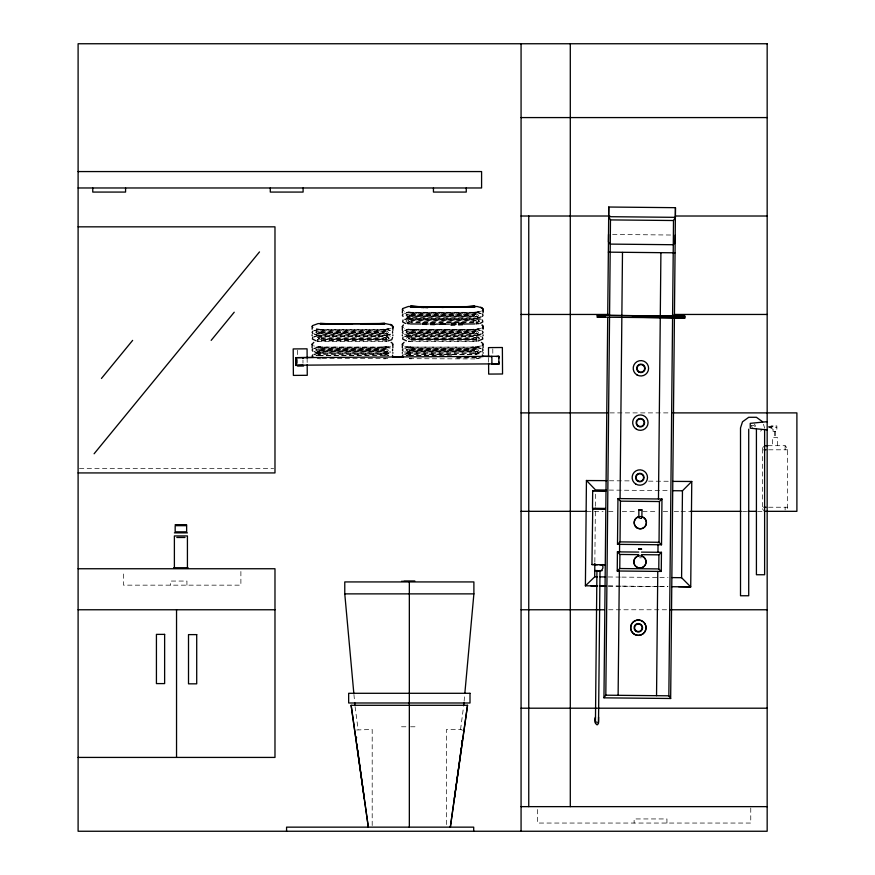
<?xml version="1.0" encoding="UTF-8"?>
<svg xmlns="http://www.w3.org/2000/svg" width="875" height="875" viewBox="0 0 875 875"><rect width="100%" height="100%" fill="white"/><g stroke="black" fill="none" stroke-linecap="round" stroke-linejoin="round"><path stroke-width="0.66" stroke-dasharray="4.38 3.28" d="M594.847 561.903L595.372 507.598M595.394 506.231L595.525 492.658M464.122 701.214L464.734 694.422M767.769 445.703L785.127 445.703L787.412 448.306L787.675 507.227L787.062 509.611M460.556 729.466L463.575 706.639M762.377 448.787L762.377 508.244M321.125 338.253L383.895 338.242L321.387 338.209M473.539 321.223L474.13 321.147L411.622 321.114M411.359 338.253L474.13 338.242L411.622 338.209M762.508 448.306L763.569 446.381M320.764 332.27L384.289 332.413L320.764 332.434M320.644 350.12L384.355 350.055M410.944 332.423L474.589 332.336L410.998 332.434M410.878 350.12L474.589 350.055M410.977 349.989L474.523 350.131M479.292 321.672L479.292 320.644L477.881 319.747L473.856 319.32L411.567 319.32L407.859 319.867L406.569 320.688L406.569 321.628M356.672 729.98L372.192 729.466L372.192 825.923M411.359 321.158L411.884 321.223M313.983 337.17L317.231 335.77L321.147 335.387M313.983 354.889L317.231 353.489L321.147 353.106M315.897 355.458L321.311 353.97L383.655 353.97L389.058 355.458M316.334 355.502L321.333 354.134L383.622 354.134L388.631 355.502M388.128 339.172L388.795 338.253L388.128 337.345L383.622 336.427L321.333 336.427L316.827 337.345L316.159 338.253L316.827 339.172M388.784 339.008L389.244 338.253L388.511 337.258L383.655 336.262L321.311 336.262L316.444 337.258L315.711 338.253L316.17 339.008M406.131 355.458L411.545 353.97L477.323 354.408M406.569 355.502L411.567 354.134L476.536 354.386M479.019 321.912L476.098 322.984M478.363 339.172L479.03 338.253L478.363 337.345L473.856 336.427L409.981 336.339L406.678 337.258L405.945 338.253L406.405 339.008M479.019 339.008L479.478 338.253L478.745 337.258L473.889 336.262L411.545 336.262M760.331 431.091L761.644 430.544M771.695 426.978L772.614 426.245M313.83 330.564L320.808 329.459M313.972 330.903L318.784 329.558M313.83 336.47L320.086 335.3L385.481 335.333M313.83 348.283L320.808 347.178M313.972 348.622L318.784 347.277M313.83 354.189L320.83 352.964L384.125 352.964L390.48 352.155M404.841 313.502L409.019 312.463M318.544 355.425L383.491 354.856M318.927 355.502L386.411 355.425M404.6 319.725L411.381 318.292M391.125 328.223L381.784 329.405M390.348 334.097L386.181 335.147M404.841 330.608L409.019 329.558M404.6 336.82L411.381 335.387M390.348 351.816L386.181 352.866M481.359 311.128L475.005 312.309L411.064 312.364L404.709 313.162M404.841 348.316L409.019 347.277M481.217 316.695L476.416 318.052M481.359 317.034L475.103 318.205L406.383 318.402M404.6 354.539L411.381 353.106M408.778 355.425L453.502 354.856M409.161 355.502L453.491 355.02M481.359 328.223L472.019 329.405M481.217 333.802L476.416 335.147M481.359 334.13L474.359 335.245L411.064 335.245L404.709 334.436M481.359 345.942L472.019 347.113L481.359 348.283M481.217 351.509L476.416 352.866M481.359 351.848L474.359 352.964L411.064 352.964L404.709 352.155M480.2 357.7L476.066 358.739M481.359 357.755L474.042 358.837M404.709 319.069L411.064 318.15L478.067 318.445M320.709 350.066L384.289 350.131M404.709 330.258L410.353 329.394L409.533 329.438M390.48 334.436L384.125 335.245L318.095 335.202M387.33 339.544L321.333 340.091L317.22 339.358M387.089 339.817L321.311 340.255L317.308 339.664M404.709 336.164L410.32 335.3L475.716 335.333M381.784 347.113L390.48 346.248M478.767 323.411L476.066 323.925M404.709 347.977L410.878 347.156M404.709 353.883L411.064 352.964M477.05 339.697L407.859 339.544M768.195 426.661L776.858 425.895L776.858 431.353L773.052 431.353L773.052 425.895L771.072 426.027L771.367 427.241L776.858 427.241M768.458 427.777L771.367 427.241M406.383 312.692L410.353 312.298L409.533 312.342M316.148 329.798L320.83 329.459L319.298 329.438M406.383 318.598L408.33 318.303M316.148 335.694L320.83 335.245M479.041 311.905L472.019 312.298L475.005 312.309M407.356 323.739L409.369 323.542M388.806 329L384.77 329.394M317.122 341.458L386.859 341.305M406.383 329.798L476.416 329.558L481.217 330.903M475.934 322.831L479.03 321.158L476.536 319.572M316.148 347.506L386.181 347.277L390.348 348.316M479.041 323.717L476.055 324.056M406.383 335.694L411.064 335.245M410.091 336.492L407.061 337.345L406.394 338.253L407.061 339.172M386.772 340.878L317.122 340.966M316.148 353.413L318.095 353.117M479.041 329L475.005 329.394L476.055 329.35M388.806 346.719L384.77 347.113M406.383 347.506L411.064 347.178L404.709 346.248M476.755 339.981L408.1 339.817M476.066 341.02L477.006 340.878M406.383 353.413L408.33 353.117M387.833 358.673L317.122 358.673M479.041 346.719L475.103 347.113M475.934 357.645L456.258 357.809M476.755 357.689L456.269 357.973M409.369 312.353L477.094 312.397L481.359 313.469M409.369 329.448L477.094 329.503L481.359 330.564M409.369 347.167L477.094 347.211L475.005 347.113M641.441 557.823L639.548 557.812M409.369 318.259L410.419 318.205L404.709 317.341M319.134 335.355L320.184 335.3M409.369 335.355L410.419 335.3M319.134 352.964L388.806 353.216M410.419 353.019L409.369 352.964L479.041 353.216M410.298 318.194L409.489 318.248M320.064 335.3L319.255 335.344M410.298 335.3L409.489 335.344M409.489 353.062L410.342 353.019L409.369 352.964M319.277 329.361L323.17 329.405M319.134 347.167L323.17 347.113M384.836 335.3L387.833 335.541M475.07 335.3L478.067 335.541M319.255 353.062L320.108 353.019L316.148 353.216M384.836 353.019L385.481 353.052M475.07 353.019L475.716 353.052M321.497 337.302L319.331 337.597L318.675 338.505L321.497 339.216L383.458 339.216L386.291 338.505L385.623 337.597L383.458 337.302M411.731 337.302L409.566 337.597L408.909 338.505L411.731 339.216L473.692 339.216L476.525 338.505L475.858 337.597L473.692 337.302M384.77 341.206L386.859 341.108M408.33 341.305L477.094 341.305M477.094 341.108L408.417 340.878M383.808 358.837L385.831 358.739M410.123 353.03L406.383 353.216M450.789 324.242L464.242 324.111M464.242 324.002L450.789 324.1L464.242 323.805M450.822 325.095L464.406 324.8L450.855 325.15M450.789 324.122L464.242 323.881M409.434 312.255L413.405 312.298M409.434 329.35L413.405 329.405M411.042 347.178L410.495 347.123L413.405 347.113M406.383 312.298L479.041 312.298M481.359 319.375L479.041 318.205M422.406 322.995L435.947 322.995M450.833 322.995L464.373 322.995M422.384 323.159L435.936 323.159M450.844 323.159L464.395 323.159M422.286 324.023L435.98 324.111L422.527 323.816M316.148 329.394L388.806 329.394M406.383 329.394L479.041 329.394M318.095 335.3L316.148 335.497M390.48 336.164L388.806 335.497M408.33 335.3L406.383 335.497M481.359 336.47L479.041 335.497M316.148 347.113L388.806 347.113M406.383 347.113L479.041 347.113M475.005 358.925L407.356 358.673M609.941 412.891L670.097 412.891M751.384 425.491L753.747 425.491L755.661 426.891M768.6 449.805L787.675 449.805M79.472 468.65L273.613 468.65M768.6 507.227L787.675 507.227M586.698 511.328L603.105 511.328M608.573 511.328L615.409 511.328M622.245 511.328L637.284 511.328M642.753 511.328L657.792 511.328M663.261 511.328L668.73 511.328M674.198 511.328L679.667 511.328M681.034 511.328L690.605 511.328M742.558 511.328L746.659 511.328M757.597 511.328L763.066 511.328M608.573 609.766L668.73 609.766M401.516 726.786L408.056 726.786M410.616 726.786L417.145 726.786M422.527 324.012L435.98 324.067M612.609 234.445L671.147 235.025M609.394 480.769L630.995 480.889M648.55 481.152L668.806 481.261M609.131 490.077L668.872 490.667M608.278 576.975L620.495 577.095M621.852 577.106L658.514 577.467M659.87 577.478L668.019 577.566M608.355 585.987L620.506 586.108M621.862 586.119L658.317 586.48M659.663 586.491L667.767 586.578M608.409 586.086L658.492 586.578M659.848 586.589L667.975 586.666M435.98 324.155L422.527 323.859L435.98 324.231M422.516 324.636L435.958 324.997M320.644 329.448L313.83 328.223M320.644 347.156L319.462 347.091L386.859 347.211L390.48 347.977M476.109 312.342L477.094 312.397L475.136 312.298M408.33 312.211L410.32 312.298L404.709 311.434M476.055 329.448L477.094 329.492L475.136 329.405M408.33 329.306L410.32 329.394L404.709 328.53M385.82 329.448L390.48 330.258M319.462 329.383L386.859 329.503L384.902 329.405M318.095 329.306L320.086 329.394M408.33 347.025L410.32 347.113M385.82 347.156L386.859 347.211L384.902 347.113M319.462 347.091L320.83 347.178M318.095 347.025L320.086 347.113L313.83 345.942M474.042 318.292L479.041 318.598L478.559 318.205M475.442 319.233L411.545 319.156L407.542 319.747L406.131 320.644L406.131 321.672M411.064 318.15L404.841 317.002M476.055 323.542L479.041 323.892M409.369 324.056L407.356 323.859M475.005 335.3L474.381 335.245L479.041 335.694L478.559 335.3M474.042 335.387L477.958 335.77L481.217 337.17M384.77 335.3L384.147 335.245L388.806 335.694L388.325 335.3M383.808 335.387L390.589 336.82M408.33 341.108L410.419 341.206M474.917 353.008L481.359 354.189M474.042 353.106L480.2 354.244M384.683 353.008L390.48 353.883M383.808 353.106L390.589 354.539M318.095 352.92L320.83 352.964M409.358 358.739L411.381 358.837M319.123 358.739L321.147 358.837M475.311 318.216L475.716 318.237M475.311 335.311L475.934 335.344M385.077 335.311L385.7 335.344M475.311 353.03L475.934 353.062M385.077 353.03L385.7 353.062M409.697 312.277L410.878 312.342M409.697 329.383L410.878 329.448M410.495 312.309L411.042 312.364M410.495 329.405L411.042 329.459M410.419 312.298L411.064 312.364M410.419 329.394L411.064 329.459M476.416 312.463L481.217 313.808M476.066 318.391L481.217 320.075M409.325 322.984L406.678 322.153M409.358 323.925L406.656 323.411M386.181 329.558L390.348 330.608M409.019 335.147L404.841 334.097M476.416 347.277L481.217 348.622M318.784 335.147L313.83 334.13M409.019 352.866L404.841 351.816M317.231 340.736L319.123 341.02M384.475 355.064L386.028 355.502M318.784 352.866L313.83 351.848M408.887 322.744L406.809 321.847M316.87 334.852L313.972 333.802M316.87 352.57L313.972 351.509M773.052 429.297L769.847 427.47L769.847 426.245M771.072 426.027L772.1 426.661M763.569 510.65L762.508 508.725M754.414 423.992L755.442 425.775M751.341 425.775L752.358 427.547M763.427 424.255L764.619 427.919M355.086 706.639L358.105 729.466M353.927 694.422L354.539 701.214M462.252 730.625L461.716 729.466L446.469 729.466L446.469 825.923M492.789 348.895L492.822 354.178M488.567 358.192L488.589 362.163M307.136 358.094L307.169 363.387M302.969 360.117L302.98 363.147M297.5 350.219L297.544 358.137M297.555 359.461L297.587 363.42M785.127 445.703L785.127 449.805M785.127 507.227L785.127 509.961M777.503 445.703L777.503 437.5L772.417 437.5L772.417 445.703M775.523 431.353L775.523 437.5M774.386 431.353L774.386 437.5M750.761 808.008L750.761 823.047L537.48 823.047L537.48 808.008M666.936 823.047L666.936 818.945L634.123 818.945L634.123 823.047M240.888 571.484L240.888 585.156L123.473 585.156L123.473 571.484M186.933 585.156L186.933 581.055L170.527 581.055L170.527 585.156M315.941 331.877L315.941 332.828L317.253 333.659L321.016 334.206L383.939 334.206L387.713 333.659L389.189 332.347L385.613 330.586L321.005 330.488L315.941 331.877M316.531 331.931L317.691 333.495L321.048 333.988L383.906 333.988L387.275 333.495L388.577 332.347L385.481 330.816L321.048 330.717L316.531 331.931M318.391 332.117L319.047 333.003L321.18 333.288L383.775 333.288L386.652 332.347L385.098 331.505L321.169 331.406L318.391 332.117M318.894 332.161L321.213 333.102L383.742 333.102L386.138 332.347L385 331.691L318.894 332.161M318.237 337.969L319.025 339.03L321.464 339.369L383.491 339.369L386.816 338.253L383.491 337.137L321.464 337.137L318.237 337.969M315.941 349.584L315.941 350.547L317.253 351.378L321.016 351.925L383.939 351.925L387.713 351.378L389.189 350.066L385.613 348.305L321.005 348.206L315.941 349.584M316.531 349.65L317.691 351.214L321.048 351.706L383.906 351.706L387.275 351.214L388.577 350.066L385.481 348.523L321.048 348.436L316.531 349.65M318.391 349.825L319.047 350.722L321.18 351.006L383.775 351.006L386.652 350.066L385.098 349.223L321.169 349.125L318.391 349.825M318.894 349.88L321.213 350.82L383.742 350.82L386.138 350.066L385 349.409L318.894 349.88M406.175 314.77L406.175 315.733L407.488 316.564L411.25 317.111L474.173 317.111L477.947 316.564L479.423 315.252L475.847 313.491L411.239 313.392L406.175 314.77M406.766 314.836L407.925 316.4L411.283 316.892L474.141 316.892L477.509 316.4L478.811 315.252L475.716 313.709L411.283 313.622L406.766 314.836M408.625 315.011L409.281 315.908L411.414 316.192L474.009 316.192L476.886 315.252L475.333 314.409L411.403 314.311L408.625 315.011M409.128 315.066L411.447 316.006L473.977 316.006L476.372 315.252L475.234 314.595L409.128 315.066M408.472 320.873L409.259 321.934L411.698 322.273L473.725 322.273L477.05 321.158L473.725 320.042L411.698 320.042L408.472 320.873M408.909 320.917L409.566 321.825L411.731 322.109L473.692 322.109L476.613 321.158L473.692 320.206L411.731 320.206L408.909 320.917M410.998 315.175L474.523 315.317L410.977 315.175M406.175 331.877L406.175 332.828L407.488 333.659L411.25 334.206L474.173 334.206L477.947 333.659L479.423 332.347L475.847 330.586L411.239 330.488L406.175 331.877M406.766 331.931L407.925 333.495L411.283 333.988L474.141 333.988L477.509 333.495L478.811 332.347L475.716 330.816L411.283 330.717L406.766 331.931M408.625 332.117L409.281 333.003L411.414 333.288L474.009 333.288L476.886 332.347L475.333 331.505L411.403 331.406L408.625 332.117M409.128 332.161L411.447 333.102L473.977 333.102L476.372 332.347L475.234 331.691L409.128 332.161M408.472 337.969L409.259 339.03L411.698 339.369L473.725 339.369L477.05 338.253L473.725 337.137L411.698 337.137L408.472 337.969M406.175 349.584L406.175 350.547L407.488 351.378L411.25 351.925L474.173 351.925L477.947 351.378L479.423 350.066L475.847 348.305L411.239 348.206L406.175 349.584M406.766 349.65L407.925 351.214L411.283 351.706L474.141 351.706L477.509 351.214L478.811 350.066L475.716 348.523L411.283 348.436L406.766 349.65M408.625 349.825L409.281 350.722L411.414 351.006L474.009 351.006L476.886 350.066L475.333 349.223L411.403 349.125L408.625 349.825M409.128 349.88L411.447 350.82L473.977 350.82L476.372 350.066L475.234 349.409L409.128 349.88M638.848 518.558L641.878 518.591L638.848 518.558M320.108 353.019L319.397 353.052L320.064 353.008M410.342 353.019L409.631 353.052L410.298 353.008M474.808 318.183L474.852 318.194"/><path stroke-width="1.31" d="M409.336 702.581L409.336 827.214M409.336 693.066L409.336 581.93M595.492 717.095C592.977 720.694 597.953 729.641 598.533 721.503L600.009 570.642L598.872 570.642M598.566 717.128L598.511 723.264L598.073 722.159M672.591 316.039L673.291 244.727L675.15 242.55L675.456 207.681L608.759 207.025L608.453 241.894L610.258 244.103L609.558 315.416M608.759 207.025L608.661 216.683L610.466 219.909L610.258 244.103L673.291 244.727L673.498 220.522L675.369 217.339L675.456 207.681M597.57 564.659L591.948 564.561L592.725 509.184M605.434 508.419L592.506 508.277L592.681 490.744L605.839 490.875L592.681 490.744M606.419 490.055L595.547 489.945L586.436 480.452L585.397 585.856L594.694 576.844L594.825 563.259M597.231 317.111L597.253 315.295L684.895 316.159L684.873 317.975L597.231 317.111L605.336 316.914M600.381 564.681C605.73 564.889 601.913 573.705 596.936 570.609L595.438 723.231L596.214 721.897M607.709 317.756L603.958 697.845L670.666 698.502L668.85 695.811L672.58 317.581M607.731 315.131L608.53 234.412M603.969 697.736L605.817 695.188L609.547 316.958M641.441 552.114L661.456 552.311L661.259 571.43L617.236 570.992L617.422 551.873L638.772 552.081M617.498 544.348L617.947 498.586L661.97 499.012L661.522 544.775L617.498 544.348L620.036 541.898L659.039 542.281L661.522 544.775M618.122 695.308L619.347 571.058M619.533 551.939L619.62 543.747M620.058 498.684L621.852 317.078M621.862 315.547L622.486 252.427M617.236 570.992L619.773 568.542L619.905 554.455L617.422 551.873M620.036 541.898L620.43 501.156L617.947 498.586M638.816 517.311L638.881 509.841L640.03 509.841L641.966 509.873L641.889 517.344M656.545 695.691L657.77 571.43M657.956 552.311L658.044 544.119M658.481 499.067L660.275 317.461M660.286 315.919L660.909 252.809M661.259 571.43L658.777 568.925L658.919 554.837L661.456 552.311M659.039 542.281L659.433 501.539L661.97 499.012M670.666 698.502L675.227 235.069M678.573 586.677L690.725 586.895L681.592 577.697L682.456 490.798L691.764 481.48L672.853 481.392M691.764 481.48L690.725 586.895L672.033 586.709M585.397 585.769L597.581 585.977M597.253 315.295L684.895 316.159M608.355 252.153L675.052 252.809M684.873 317.975L632.297 317.188M463.75 705.294L464.002 702.581M464.866 693.066L473.889 593.873L473.889 581.93L344.772 581.93L344.772 593.873L353.795 693.066M461.552 744.253L461.923 740.392M303.002 365.159L296.002 365.477L295.98 357.645L498.848 356.267L498.87 364.109L491.892 364.153L491.914 363.377M295.991 359.527L295.98 357.645L313.819 357.394M491.848 356.595L482.333 356.256M498.848 356.267L496.497 356.562M498.87 364.109L498.881 361.955M460.666 752.052L461.147 747.862M460.491 753.441L459.003 765.034M458.828 766.303L454.377 798.547M450.363 826.973L467.523 705.294L351.127 705.294L368.298 826.973M450.319 827.225L467.534 705.294M312.113 329.208L312.386 325.686L318.095 323.597L384.77 323.936M312.113 347.878L312.113 344.181L313.83 342.377M392.569 327.206L391.77 324.964L384.77 323.488L320.184 323.936L352.483 324.166M392.569 333.113L392.569 331.581M402.347 312.878L402.62 308.58L408.33 306.491L442.717 307.169L475.005 306.589L410.419 306.841M392.569 344.925L392.569 343.394L391.125 342.377M392.569 350.831L392.569 349.3M402.347 330.345L402.347 326.473L403.43 324.964M392.569 356.738L392.569 355.206M402.347 347.878L402.347 344.181L404.064 342.377M481.359 342.377L482.803 343.394L482.398 345.286M482.803 356.738L482.398 354.856M101.445 378.448L132.639 340.375M94.106 453.775L259.503 251.912M211.159 340.375L234.227 312.211M312.791 331.231L312.113 332.347L312.834 333.517M312.791 337.137L312.386 339.019L316.148 340.812M312.791 348.95L312.113 350.066L312.834 351.225M312.791 354.856L312.113 355.972L312.791 357.088M403.025 314.136L402.347 315.252L403.025 316.378M403.025 320.042L402.62 321.923L405.541 323.477M403.025 331.231L402.347 332.347L403.025 333.473M403.025 337.137L402.62 339.019L406.383 340.812M403.025 348.95L402.347 350.066L403.025 351.192M403.025 354.856L402.347 355.972L403.025 357.088M482.398 310.472L483.088 309.345L482.005 307.869L477.094 306.491L442.717 307.169L410.419 306.589L475.005 306.841M482.398 316.378L483.088 315.252L482.398 314.136M482.398 327.567L483.088 326.441L482.005 324.964L482.803 325.686M482.398 333.473L483.088 332.347L482.398 331.231M482.398 351.192L483.088 350.066L482.398 348.95M479.883 323.477L482.803 321.923L482.398 320.042M387.833 340.966L391.77 339.73L392.569 337.488M478.067 340.966L482.803 339.019L482.398 337.137M767.167 421.673L750.247 423.347L750.247 428.192L767.167 429.877M591.948 564.561L596.684 564.648M361.9 324.198L384.77 323.488L360.555 324.188L384.77 323.542M605.434 509.348L592.495 509.195M445.408 324.122L435.98 324.1M449.444 324.1L440.027 324.122M464.242 324.002L475.005 323.936M392.634 356.858L403.517 356.781M498.892 363.836L296.034 365.203L296.012 363.322M297.598 366.056L303.592 366.023M521.073 117.578L767.167 117.578M78.105 171.566L481.589 171.566L481.589 187.972L78.105 187.972M521.073 216.016L609.941 216.016M675.566 216.016L767.167 216.016M78.105 226.833L274.98 226.833L274.98 472.927L78.105 472.927M521.073 314.453L608.573 314.453M674.198 314.453L767.167 314.453M521.073 412.891L607.206 412.891M672.831 412.891L796.895 412.891L796.895 511.328L764.433 511.328M764.783 445.703L767.769 445.703M763.941 449.805L765.964 449.805M763.941 507.227L765.964 507.227M521.073 511.328L586.698 511.328M690.605 511.328L741.191 511.328M748.027 511.328L756.23 511.328M175.175 524.661L186.637 524.661M174.387 532.864L187.425 532.864M176.805 537.48L185.008 537.48M173.731 567.722L188.081 567.722M78.105 568.75L274.98 568.75L274.98 757.422L78.105 757.422M403.845 580.967L414.827 580.967M401.581 581.284L402.62 581.284M344.772 593.873L473.889 593.873M78.105 609.766L274.98 609.766M521.073 609.766L604.472 609.766M670.097 609.766L767.167 609.766M521.073 708.203L767.167 708.203M521.073 806.641L767.167 806.641M599.484 564.681L605.106 564.692L601.825 564.594M597.516 570.577L594.781 570.587L598.467 570.664M410.419 323.936L421.181 324.002M600.228 564.714L596.827 564.681M608.661 216.683L675.369 217.339M610.466 219.909L673.498 220.522M586.436 480.539L606.692 480.648M672.952 490.7L682.456 490.798M620.43 501.156L659.433 501.539M619.905 554.455L638.739 554.641M641.43 554.663L658.919 554.837M619.773 568.542L658.777 568.925M594.694 576.844L597.406 576.866M600.13 576.888L605.555 576.942M672.087 577.598L681.592 577.697M590.8 585.812L597.548 585.889M600.25 585.911L605.653 585.966M600.294 585.998L605.708 586.053M605.817 695.188L668.85 695.811M599.43 570.598L602.164 570.664M421.17 307.497L423.861 307.584M638.936 509.852L641.911 509.873M421.17 307.278L427.897 307.541M421.17 307.278L427.897 307.562M481.359 307.562L480.616 307.322L482.803 308.58M391.125 324.669L390.381 324.417L392.569 325.686M762.639 421.816L756.416 417.287L748.716 417.287L742.492 421.816L740.512 427.919L740.512 595.755L748.716 595.755L748.716 429.209M403.025 310.472L402.347 309.345M403.025 327.567L402.347 326.441M403.025 345.286L402.347 344.159M312.791 327.567L312.113 326.441M312.791 345.286L312.113 344.159M351.127 705.294L368.342 827.225M364.295 798.547L358.455 755.748M358.312 754.589L357.755 749.952M357.109 744.253L357.262 745.642M354.67 702.581L354.911 705.294M356.497 737.111L356.541 737.975M498.848 356.77L498.859 358.159M491.848 356.311L491.925 363.748M302.925 357.591L302.947 358.564L302.936 357.973M488.556 356.869L488.491 347.605L502.37 347.506L502.545 373.986L488.666 374.084L488.6 363.486M483.088 310.997L483.088 309.367L483.088 312.878M483.088 328.092L483.088 326.473L483.088 329.208M392.853 328.092L392.853 326.473L392.853 330.345M307.136 358.094L307.07 348.83L293.191 348.928L293.377 375.397L307.256 375.309L307.18 364.711M295.98 357.777L296.002 365.477M764.619 429.275L764.619 574.744L756.416 574.744L756.416 429.209M570.292 43.75L570.292 806.641M528.752 216.016L528.752 806.641M521.073 43.75L521.073 831.25M483.088 334.917L483.088 335.694M483.088 344.181L483.088 347.878M483.088 352.636L483.088 353.216M473.703 831.25L473.703 827.148L286.573 827.148L286.573 831.25M466.255 187.972L466.255 192.073L433.442 192.073L433.442 187.972M409.336 693.295L409.336 702.986M402.347 334.917L402.347 335.694M402.347 352.636L402.347 353.216M392.853 334.917L392.853 335.694M392.853 344.181L392.853 347.878M392.853 352.636L392.853 353.216M312.113 334.917L312.113 335.694M303.1 187.972L303.1 192.073L270.288 192.073L270.288 187.972M187.425 567.722L187.425 535.938L174.387 535.938L174.387 567.722M176.542 609.766L176.542 757.422M125.573 187.972L125.573 192.073L92.761 192.073L92.761 187.972M641.561 555.92A6.147 6.147 0 0 1 644.919 565.425A6.147 6.147 0 0 1 634.845 565.327A6.147 6.147 0 0 1 638.378 555.888M641.955 516.698A6.147 6.147 0 0 1 644.973 526.619A6.147 6.147 0 0 1 634.703 525.164A6.147 6.147 0 0 1 640.358 516.469M638.553 549.073L641.572 549.106L638.553 549.073M475.005 306.392L442.717 307.366L410.419 306.436L442.706 307.398L475.005 306.436L442.706 307.398L410.419 306.392L442.717 307.366L475.005 306.392M767.167 43.75L78.105 43.75L78.105 831.25L767.167 831.25L767.167 43.75M186.637 525.678L175.175 525.678L175.175 531.836L186.637 531.836L186.637 525.678M164.631 634.375L156.428 634.375L156.428 683.594L164.631 683.594L164.631 634.375M196.711 634.616L188.508 634.616L188.508 683.834L196.711 683.834L196.711 634.616M470.006 693.295L348.666 693.295L348.666 702.986L470.006 702.986L470.006 693.295M344.4 324.198L320.184 323.488L344.4 324.188M634.441 634.309A7.689 7.689 0 0 0 646.034 627.758A7.689 7.689 0 0 0 634.572 620.987A7.689 7.689 0 0 0 634.441 634.342A7.689 7.689 0 0 0 646.034 627.802A7.689 7.689 0 0 0 634.572 621.031A7.689 7.689 0 0 0 634.441 634.309M636.191 631.422A4.244 4.244 0 0 0 642.589 627.802A4.244 4.244 0 0 0 636.256 624.061A4.244 4.244 0 0 0 636.191 631.422M636.42 631.017A3.773 3.773 0 0 0 642.119 627.802A3.773 3.773 0 0 0 636.486 624.477A3.773 3.773 0 0 0 636.42 631.017M636.989 374.916A7.689 7.689 0 0 0 648.594 368.364A7.689 7.689 0 0 0 637.12 361.594A7.689 7.689 0 0 0 636.989 374.916M638.739 372.028A4.244 4.244 0 0 0 645.148 368.408A4.244 4.244 0 0 0 638.816 364.667A4.244 4.244 0 0 0 638.739 372.028M638.98 371.623A3.773 3.773 0 0 0 644.678 368.408A3.773 3.773 0 0 0 639.045 365.083A3.773 3.773 0 0 0 638.98 371.623M635.917 484.137A7.689 7.689 0 0 0 647.511 477.597A7.689 7.689 0 0 0 636.048 470.827A7.689 7.689 0 0 0 635.917 484.137M637.667 481.217A4.244 4.244 0 0 0 644.077 477.597A4.244 4.244 0 0 0 637.733 473.856A4.244 4.244 0 0 0 637.667 481.217M637.908 480.812A3.773 3.773 0 0 0 643.606 477.597A3.773 3.773 0 0 0 637.973 474.272A3.773 3.773 0 0 0 637.908 480.812M636.453 429.253A7.689 7.689 0 0 0 648.058 422.702A7.689 7.689 0 0 0 636.584 415.931A7.689 7.689 0 0 0 636.453 429.253M638.203 426.366A4.244 4.244 0 0 0 644.613 422.745A4.244 4.244 0 0 0 638.28 419.005A4.244 4.244 0 0 0 638.203 426.366M638.444 425.961A3.773 3.773 0 0 0 644.142 422.745A3.773 3.773 0 0 0 638.509 419.42A3.773 3.773 0 0 0 638.444 425.961M636.781 567.241A6.147 6.147 0 0 0 646.067 562.002A6.147 6.147 0 0 0 636.891 556.587A6.147 6.147 0 0 0 636.781 567.241M637.164 528.019A6.147 6.147 0 0 0 646.45 522.78A6.147 6.147 0 0 0 637.273 517.366A6.147 6.147 0 0 0 637.164 528.019"/></g></svg>
